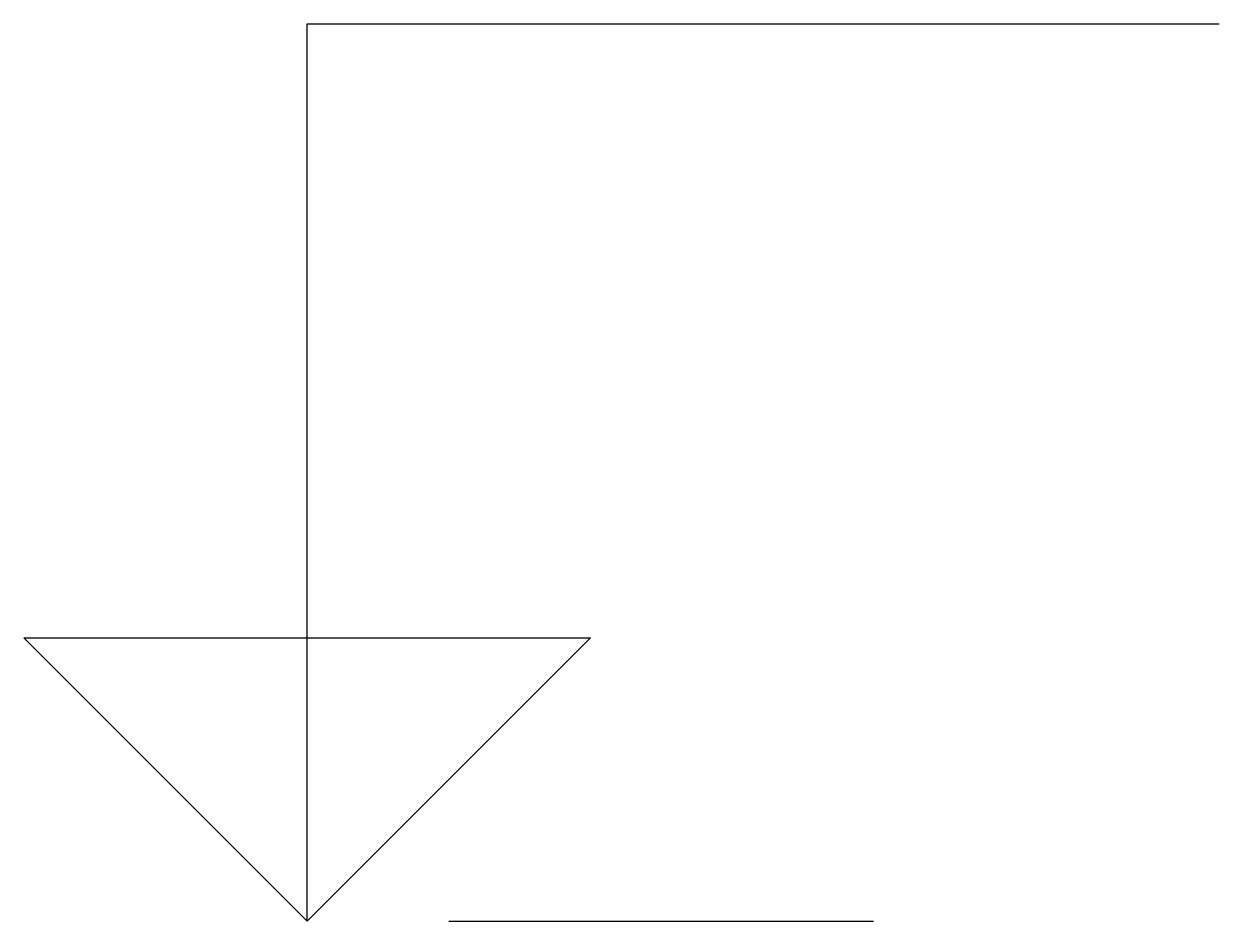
# Model space of a CAD drawing. Header units: millimetres. Extents: x -301 to 965, y 0 to 950.
import ezdxf

# ---------------------------------------------------------------- set-up
doc = ezdxf.new("R2010")
doc.units = ezdxf.units.MM

msp = doc.modelspace()

# ---------------------------------------------------------------- linework, layer by layer
at = {"color": 4}
for p, q in [((-0.6, -0.2), (-0.6, 949.9)), ((-0.6, 949.9), (965.4, 949.9)), ((-0.6, -0.2), (-300.6, 299.8)), ((-300.6, 299.8), (299.4, 299.8)), ((-0.6, -0.2), (299.4, 299.8)), ((149.4, -0.2), (599.4, -0.2))]:
    msp.add_line(p, q, dxfattribs=at)

doc.saveas('drawing.dxf')
